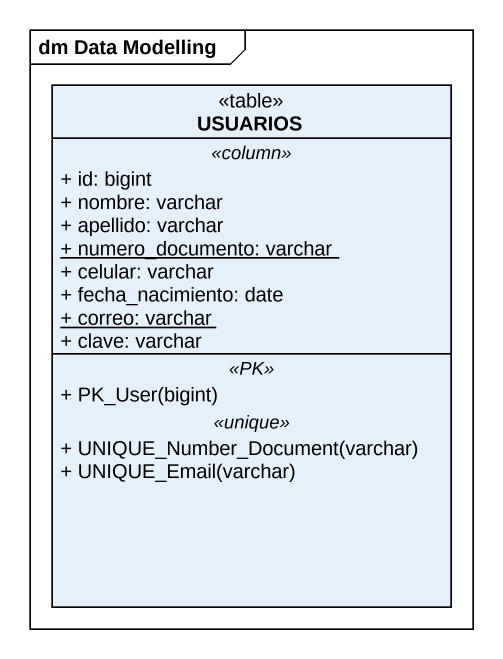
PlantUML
@startuml
mainframe dm Data Modelling
hide circle
hide empty members
skinparam classAttributeIconSize 0
class USUARIOS <<table>> {
  .. <<column>> ..
  + id: bigint
  + nombre: varchar
  + apellido: varchar
  {static} + numero_documento: varchar
  + celular: varchar
  + fecha_nacimiento: date
  {static} + correo: varchar
  + clave: varchar
  .. <<PK>> ..
  + PK_User(bigint)
  .. <<unique>> ..
  + UNIQUE_Number_Document(varchar)
  + UNIQUE_Email(varchar)
}
@enduml
